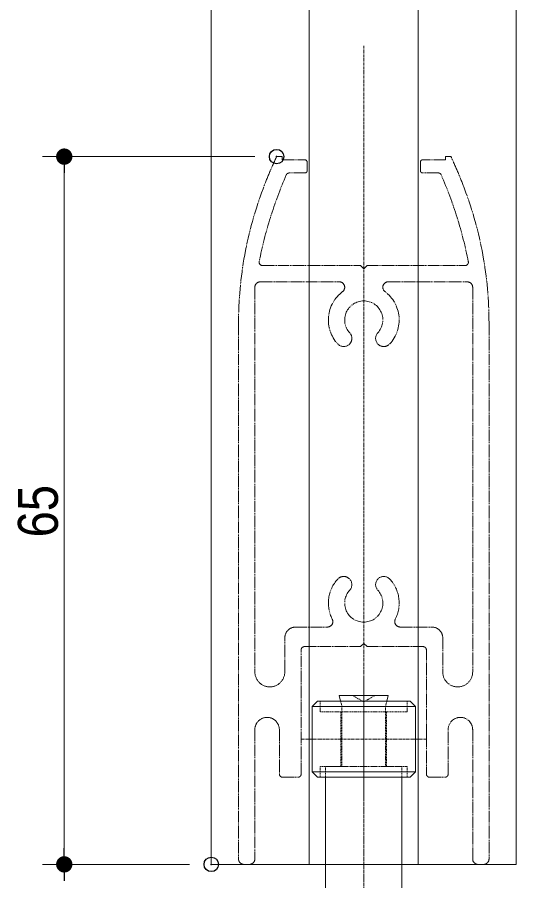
# Model space of a CAD drawing. Units: millimetres, scale not verified. Extents: x -4547 to 4547, y -2284 to 2284.
# Drawn here: x 246 to 596, y -1610 to -1015 of the extents above; entities that cross this region are included whole.
import ezdxf
from ezdxf.enums import TextEntityAlignment as Align

# ---------------------------------------------------------------- set-up
doc = ezdxf.new("R2010")
doc.units = ezdxf.units.MM
doc.header["$LTSCALE"] = 20
doc.header["$PDMODE"] = 32
doc.header["$PDSIZE"] = 10
for name, pattern in [('USER1', [10.5, 8, -0.5, 0.5, -0.5, 0.5, -0.5]), ('USER2', [2.91, 1.76, -0.4, 0.35, -0.4]), ('USER3', [1.11, 0.71, -0.4])]:
    doc.linetypes.add(name, pattern=pattern)
for name, color, linetype, lineweight in [('0-1_3一般', 7, 'Continuous', 15), ('0-3_0', 7, 'Continuous', 25), ('0-5_2寸法-1', 7, 'Continuous', 15)]:
    doc.layers.add(name, color=color, linetype=linetype, lineweight=lineweight)
doc.layers.add('0-4_Defpoints', color=7, linetype='Continuous')
doc.styles.add('ＭＳ Ｐゴシック', font='')
doc.styles.get('ＭＳ Ｐゴシック').set_extended_font_data('MS PGothic')

# ---------------------------------------------------------------- blocks, each defined once
blk = doc.blocks.new('グループ-49')
at = {"layer": '0-1_3一般', "linetype": 'USER2'}
blk.add_line((36497.6, -20697.1), (36497.6, -33143.2), dxfattribs=at)
at = {"layer": '0-1_3一般', "linetype": 'USER1'}
for p, q in [((37622.6, -22221.3), (37622.6, -22266.3)), ((37697.6, -22221.3), (37622.6, -22221.3)), ((35717.6, -22296.3), (35717.6, -22416.3)), ((37277.6, -22296.3), (37277.6, -22416.3)), ((37622.6, -22266.3), (37307.6, -22266.3)), ((35687.6, -22446.3), (35471.5, -22446.3)), ((37523.6, -22446.3), (37307.6, -22446.3)), ((35101.7, -23721.3), (36452.6, -23721.3)), ((36452.6, -23721.3), (36497.6, -23766.3)), ((36497.6, -23766.3), (36542.6, -23721.3)), ((36542.6, -23721.3), (37893.4, -23721.3)), ((34997.6, -24021.3), (34997.6, -29320)), ((35072.6, -23946.3), (36160.1, -23946.3)), ((36835.1, -23946.3), (37922.6, -23946.3)), ((37997.6, -24021.3), (37997.6, -29320)), ((34772.6, -24516), (34772.6, -31896.3)), ((38222.6, -24516), (38222.6, -31896.3)), ((35560.1, -28701.3), (35996.2, -28701.3)), ((36998.9, -28701.3), (37435.1, -28701.3)), ((35410.1, -29320), (35410.1, -28851.3)), ((37585.1, -28851.3), (37585.1, -29320)), ((35635.1, -30726.3), (35635.1, -29016.3)), ((35680.1, -28971.3), (36452.6, -28971.3)), ((36497.6, -28926.3), (36452.6, -28971.3)), ((36542.6, -28971.3), (36497.6, -28926.3)), ((36542.6, -28971.3), (37315.1, -28971.3)), ((37360.1, -30201.3), (37360.1, -29016.3)), ((34997.6, -30115), (34997.6, -31896.3)), ((35335.1, -30115), (35335.1, -30726.3)), ((37360.1, -30201.3), (37360.1, -30726.3)), ((37660.1, -30726.3), (37660.1, -30115)), ((37997.6, -30115), (37997.6, -30816.3)), ((35380.1, -30771.3), (35590.1, -30771.3)), ((37405.1, -30771.3), (37615.1, -30771.3)), ((37997.6, -31896.3), (37997.6, -30816.3)), ((34847.6, -31971.3), (34922.6, -31971.3)), ((38147.6, -31971.3), (38072.6, -31971.3))]:
    blk.add_line(p, q, dxfattribs=at)
blk.add_lwpolyline([(35297.6, -22221.3), (35372.6, -22221.3), (35372.6, -22266.3), (35687.6, -22266.3)], dxfattribs=at)
for centre, radius, start, end in [((40724.3, -24780.6), 6000, 154.7505, 157.04363), ((32270.8, -24780.6), 6000, 22.95637, 25.2495), ((35687.6, -22296.3), 30, 45, 90), ((35687.6, -22296.3), 30, 0, 45), ((37307.6, -22296.3), 30, 135, 180), ((37307.6, -22296.3), 30, 90, 135), ((40724.3, -24780.6), 6000, 157.04363, 159.33677), ((40724.3, -24780.6), 5775, 156.45056, 162.66909), ((35471.5, -22491.3), 45, 123.22528, 156.45056), ((35471.5, -22491.3), 45, 90, 123.22528), ((35687.6, -22416.3), 30, 270, 315), ((35687.6, -22416.3), 30, 315, 0), ((37307.6, -22416.3), 30, 180, 225), ((37307.6, -22416.3), 30, 225, 270), ((37523.6, -22491.3), 45, 56.77472, 90), ((37523.6, -22491.3), 45, 23.54944, 56.77472), ((32270.8, -24780.6), 5775, 17.33091, 23.54944), ((32270.8, -24780.6), 6000, 20.66323, 22.95637), ((40022.6, -24516), 5250, 159.33677, 169.66839), ((32972.6, -24516), 5250, 10.33161, 20.66323), ((40724.3, -24780.6), 5775, 162.66909, 168.88762), ((32270.8, -24780.6), 5775, 11.11238, 17.33091), ((40022.6, -24516), 5250, 169.66839, 180), ((35101.7, -23676.3), 45, 168.88762, 219.44381), ((37893.4, -23676.3), 45, 320.55619, 11.11238), ((32972.6, -24516), 5250, 0, 10.33161), ((35101.7, -23676.3), 45, 219.44381, 270), ((37893.4, -23676.3), 45, 270, 320.55619), ((35072.6, -24021.3), 75, 135, 180), ((35072.6, -24021.3), 75, 90, 135), ((36160.1, -24021.3), 75, 18.43495, 90), ((36160.1, -24021.3), 75, 306.8699, 18.43495), ((36835.1, -24021.3), 75, 161.56505, 233.1301), ((36835.1, -24021.3), 75, 90, 161.56505), ((37922.6, -24021.3), 75, 45, 90), ((37922.6, -24021.3), 75, 0, 45), ((36497.6, -24471.3), 487.5, 126.8699, 174.70615), ((36497.6, -24471.3), 487.5, 5.29385, 53.1301), ((36497.6, -24471.3), 262.5, 90, 156.2712), ((36497.6, -24471.3), 262.5, 23.7288, 90), ((36497.6, -24471.3), 262.5, 156.2712, 222.5424), ((36497.6, -24471.3), 262.5, 317.4576, 23.7288), ((36497.6, -24471.3), 487.5, 174.70615, 222.5424), ((36497.6, -24471.3), 487.5, 317.4576, 5.29385), ((36221.3, -24724.8), 112.5, 312.5424, 42.5424), ((36773.8, -24724.8), 112.5, 137.4576, 227.4576), ((36221.3, -24724.8), 112.5, 222.5424, 312.5424), ((36773.8, -24724.8), 112.5, 227.4576, 317.4576), ((36497.6, -28371.3), 487.5, 137.4576, 172.20768), ((36221.3, -28117.7), 112.5, 47.4576, 137.4576), ((36221.3, -28117.7), 112.5, 317.4576, 47.4576), ((36773.8, -28117.7), 112.5, 132.5424, 222.5424), ((36773.8, -28117.7), 112.5, 42.5424, 132.5424), ((36497.6, -28371.3), 487.5, 7.79232, 42.5424), ((36497.6, -28371.3), 487.5, 172.20768, 206.95775), ((36497.6, -28371.3), 262.5, 137.4576, 203.7288), ((36497.6, -28371.3), 262.5, 336.2712, 42.5424), ((36497.6, -28371.3), 487.5, 333.04225, 7.79232), ((36497.6, -28371.3), 262.5, 203.7288, 270), ((36497.6, -28371.3), 262.5, 270, 336.2712), ((35996.2, -28626.3), 75, 270, 328.47887), ((35996.2, -28626.3), 75, 328.47887, 26.95775), ((36998.9, -28626.3), 75, 153.04225, 211.52113), ((36998.9, -28626.3), 75, 211.52113, 270), ((35560.1, -28851.3), 150, 135, 180), ((35560.1, -28851.3), 150, 90, 135), ((37435.1, -28851.3), 150, 45, 90), ((37435.1, -28851.3), 150, 0, 45), ((35680.1, -29016.3), 45, 135, 180), ((35680.1, -29016.3), 45, 90, 135), ((37315.1, -29016.3), 45, 45, 90), ((37315.1, -29016.3), 45, 0, 45), ((35203.8, -29320), 206.2, 180, 225), ((35203.8, -29320), 206.2, 315, 0), ((37791.3, -29320), 206.2, 180, 270), ((37791.3, -29320), 206.2, 270, 0), ((35203.8, -29320), 206.2, 225, 270), ((35203.8, -29320), 206.2, 270, 315), ((35166.3, -30115), 168.8, 90, 135), ((35166.3, -30115), 168.8, 45, 90), ((37828.8, -30115), 168.8, 90, 180), ((37828.8, -30115), 168.8, 0, 90), ((35166.3, -30115), 168.8, 135, 180), ((35166.3, -30115), 168.8, 0, 45), ((35380.1, -30726.3), 45, 180, 225), ((35380.1, -30726.3), 45, 225, 270), ((35590.1, -30726.3), 45, 270, 315), ((35590.1, -30726.3), 45, 315, 0), ((37405.1, -30726.3), 45, 180, 225), ((37405.1, -30726.3), 45, 225, 270), ((37615.1, -30726.3), 45, 270, 315), ((37615.1, -30726.3), 45, 315, 0), ((34847.6, -31896.3), 75, 180, 225), ((34847.6, -31896.3), 75, 225, 270), ((34922.6, -31896.3), 75, 270, 315), ((34922.6, -31896.3), 75, 315, 0), ((38072.6, -31896.3), 75, 180, 225), ((38072.6, -31896.3), 75, 225, 270), ((38147.6, -31896.3), 75, 270, 315), ((38147.6, -31896.3), 75, 315, 0)]:
    blk.add_arc(centre, radius, start, end, dxfattribs=at)
blk = doc.blocks.new('グループ-56')
at = {"layer": '0-1_3一般'}
for p, q in [((40322.6, -25221.3), (40322.6, -27816.3)), ((45272.5, -25221.3), (45572.5, -25221.3)), ((45272.5, -27816.3), (45272.5, -25221.3)), ((45572.5, -25221.3), (45572.5, -27816.3)), ((40022.6, -26451.3), (40022.6, -25791.3)), ((40322.6, -25791.3), (40322.6, -26451.3)), ((45272.5, -26451.3), (45272.5, -25791.3)), ((45572.5, -25791.3), (45572.5, -26451.3)), ((40022.6, -28476.3), (40022.6, -27816.3)), ((40322.6, -27816.3), (40322.6, -28476.3)), ((45272.5, -28476.3), (45272.5, -27816.3)), ((45572.5, -27816.3), (45572.5, -28476.3)), ((40022.6, -32496.3), (40022.6, -28476.3)), ((40322.6, -28476.3), (40322.6, -32496.3)), ((45272.5, -32496.3), (45272.5, -28476.3)), ((45572.5, -28476.3), (45572.5, -32496.3)), ((35860.1, -29721.3), (35897.6, -29721.3)), ((35897.6, -29721.3), (37097.6, -29721.3)), ((36347.6, -29646.3), (36160.1, -29646.3)), ((36178.8, -29721.3), (36160.1, -29646.3)), ((36816.3, -29721.3), (36835.1, -29646.3)), ((37097.6, -29721.3), (37135.1, -29721.3)), ((37210.1, -29796.3), (37135.1, -29721.3)), ((41110, -29721.3), (41035, -29796.3)), ((41110, -29721.3), (41147.5, -29721.3)), ((41147.5, -29721.3), (42347.5, -29721.3)), ((41410, -29646.3), (41428.8, -29721.3)), ((42085, -29646.3), (41897.5, -29646.3)), ((42085, -29646.3), (42066.3, -29721.3)), ((42347.5, -29721.3), (42385, -29721.3)), ((35785.1, -30696.3), (35785.1, -29796.3)), ((37210.1, -29796.3), (37210.1, -30696.3)), ((41035, -30696.3), (41035, -29796.3)), ((42460, -29796.3), (42460, -30696.3)), ((35785.1, -30696.3), (37210.1, -30696.3)), ((35785.1, -30696.3), (35860.1, -30771.3)), ((35897.6, -30771.3), (35860.1, -30771.3)), ((37097.6, -30771.3), (35897.6, -30771.3)), ((35972.6, -30771.3), (35972.6, -32571.3)), ((37022.6, -30771.3), (37022.6, -32571.3)), ((37135.1, -30771.3), (37097.6, -30771.3)), ((37210.1, -30696.3), (37135.1, -30771.3)), ((41110, -30771.3), (41035, -30696.3)), ((41035, -30696.3), (42460, -30696.3)), ((41147.5, -30771.3), (41110, -30771.3)), ((42347.5, -30771.3), (41147.5, -30771.3)), ((41222.5, -32571.3), (41222.5, -30771.3)), ((42272.5, -32571.3), (42272.5, -30771.3)), ((42385, -30771.3), (42347.5, -30771.3)), ((42385, -30771.3), (42460, -30696.3)), ((35522.6, -32571.3), (36122.6, -32571.3)), ((37022.6, -32571.3), (35972.6, -32571.3)), ((36122.6, -32571.3), (36872.6, -32571.3)), ((36872.6, -32571.3), (39947.6, -32571.3)), ((40772.5, -32871.3), (40772.5, -32571.3)), ((40772.5, -32571.3), (41372.5, -32571.3)), ((42272.5, -32571.3), (41222.5, -32571.3)), ((41372.5, -32571.3), (42122.5, -32571.3)), ((42122.5, -32571.3), (45197.5, -32571.3)), ((36122.6, -32871.3), (36085.1, -33021.3)), ((36872.6, -32871.3), (36122.6, -32871.3)), ((39947.6, -32871.3), (36872.6, -32871.3)), ((36910.1, -33021.3), (36872.6, -32871.3)), ((41372.5, -32871.3), (40772.5, -32871.3)), ((41372.5, -32871.3), (41335, -33021.3)), ((42122.5, -32871.3), (41372.5, -32871.3)), ((45197.5, -32871.3), (42122.5, -32871.3)), ((42160, -33021.3), (42122.5, -32871.3)), ((36085.1, -33021.3), (36910.1, -33021.3)), ((41335, -33021.3), (42160, -33021.3))]:
    blk.add_line(p, q, dxfattribs=at)
at = {"layer": '0-1_3一般', "linetype": 'USER3'}
for p, q in [((40322.6, -25791.3), (40022.6, -25791.3)), ((45572.5, -25791.3), (45272.5, -25791.3)), ((40322.6, -26451.3), (40022.6, -26451.3)), ((45572.5, -26451.3), (45272.5, -26451.3)), ((40322.6, -27816.3), (40022.6, -27816.3)), ((45572.5, -27816.3), (45272.5, -27816.3)), ((40322.6, -28476.3), (40022.6, -28476.3)), ((45572.5, -28476.3), (45272.5, -28476.3)), ((35897.6, -29871.3), (35897.6, -29721.3)), ((36197.6, -29796.3), (36178.8, -29721.3)), ((36497.6, -29732.9), (36347.6, -29646.3)), ((36647.6, -29646.3), (36497.6, -29732.9)), ((37097.6, -29871.3), (37097.6, -29721.3)), ((41147.5, -29721.3), (41147.5, -29871.3)), ((41747.5, -29732.9), (41597.5, -29646.3)), ((41897.5, -29646.3), (41747.5, -29732.9)), ((42066.3, -29721.3), (42047.5, -29796.3)), ((42347.5, -29721.3), (42347.5, -29871.3)), ((36197.6, -30621.3), (36197.6, -29796.3)), ((42047.5, -29796.3), (42047.5, -30621.3)), ((36182.6, -29871.3), (35897.6, -29871.3)), ((36182.6, -29871.3), (36182.6, -30621.3)), ((36812.6, -29871.3), (36182.6, -29871.3)), ((42062.5, -29871.3), (41432.5, -29871.3)), ((42062.5, -30621.3), (42062.5, -29871.3)), ((42347.5, -29871.3), (42062.5, -29871.3)), ((35897.6, -30621.3), (35897.6, -30771.3)), ((35972.6, -30621.3), (35972.6, -30771.3)), ((35972.6, -30621.3), (36197.6, -30621.3)), ((36197.6, -30621.3), (36797.6, -30621.3)), ((36797.6, -30621.3), (37022.6, -30621.3)), ((37022.6, -30621.3), (37022.6, -30771.3)), ((37097.6, -30621.3), (37097.6, -30771.3)), ((41147.5, -30771.3), (41147.5, -30621.3)), ((41222.5, -30621.3), (41447.5, -30621.3)), ((41222.5, -30771.3), (41222.5, -30621.3)), ((41447.5, -30621.3), (42047.5, -30621.3)), ((42047.5, -30621.3), (42272.5, -30621.3)), ((42272.5, -30771.3), (42272.5, -30621.3)), ((42347.5, -30771.3), (42347.5, -30621.3)), ((36122.6, -32871.3), (36122.6, -32571.3)), ((36122.6, -32571.3), (36122.6, -32871.3)), ((36872.6, -32871.3), (36872.6, -32571.3)), ((36872.6, -32871.3), (36872.6, -32571.3)), ((41372.5, -32871.3), (41372.5, -32571.3)), ((41372.5, -32571.3), (41372.5, -32871.3)), ((42122.5, -32871.3), (42122.5, -32571.3)), ((42122.5, -32871.3), (42122.5, -32571.3)), ((36497.6, -32891.4), (36272.6, -33021.3)), ((36722.6, -33021.3), (36497.6, -32891.4)), ((41747.5, -32891.4), (41522.5, -33021.3)), ((41972.5, -33021.3), (41747.5, -32891.4))]:
    blk.add_line(p, q, dxfattribs=at)
at = {"layer": '0-1_3一般', "linetype": 'USER2'}
for p, q in [((40322.6, -26121.3), (40022.6, -26121.3)), ((45572.5, -26121.3), (45272.5, -26121.3)), ((40322.6, -28146.3), (40022.6, -28146.3)), ((45572.5, -28146.3), (45272.5, -28146.3)), ((36497.6, -29421.3), (36497.6, -29732.9)), ((36497.6, -29496.3), (36497.6, -29571.3)), ((41747.5, -29732.9), (41747.5, -29421.3)), ((41747.5, -29571.3), (41747.5, -29496.3)), ((36497.6, -29571.3), (36497.6, -30921.3)), ((36497.6, -29571.3), (36497.6, -30921.3)), ((41747.5, -30921.3), (41747.5, -29571.3)), ((41747.5, -30921.3), (41747.5, -29571.3)), ((36497.6, -29732.9), (36497.6, -33321.3)), ((41747.5, -33321.3), (41747.5, -29732.9)), ((37360.1, -30246.3), (35635.1, -30246.3)), ((42610, -30246.3), (40885, -30246.3)), ((36497.6, -30921.3), (36497.6, -30996.3)), ((41747.5, -30996.3), (41747.5, -30921.3)), ((36497.6, -32871.3), (36497.6, -32571.3)), ((41747.5, -32871.3), (41747.5, -32571.3))]:
    blk.add_line(p, q, dxfattribs=at)
at = {"layer": '0-1_3一般'}
for points in [[(40022.6, -27816.3), (40022.6, -25221.3), (40322.6, -25221.3)], [(37210.1, -29796.3), (35785.1, -29796.3), (35860.1, -29721.3)], [(36835.1, -29646.3), (36647.6, -29646.3), (36347.6, -29646.3)], [(42385, -29721.3), (42460, -29796.3), (41035, -29796.3)], [(41897.5, -29646.3), (41597.5, -29646.3), (41410, -29646.3)], [(36122.6, -32871.3), (35522.6, -32871.3), (35522.6, -32571.3)]]:
    blk.add_lwpolyline(points, dxfattribs=at)
at = {"layer": '0-1_3一般', "linetype": 'USER3'}
for points in [[(36797.6, -30621.3), (36797.6, -29796.3), (36816.3, -29721.3)], [(41428.8, -29721.3), (41447.5, -29796.3), (41447.5, -30621.3)], [(37097.6, -29871.3), (36812.6, -29871.3), (36812.6, -30621.3)], [(41432.5, -30621.3), (41432.5, -29871.3), (41147.5, -29871.3)], [(37097.6, -30621.3), (36812.6, -30621.3), (36182.6, -30621.3), (35897.6, -30621.3)], [(42347.5, -30621.3), (42062.5, -30621.3), (41432.5, -30621.3), (41147.5, -30621.3)]]:
    blk.add_lwpolyline(points, dxfattribs=at)
at = {"layer": '0-1_3一般'}
for centre, radius, start, end in [((39947.6, -32496.3), 75, 270, 315), ((39947.6, -32496.3), 75, 315, 0), ((39947.6, -32496.3), 375, 315, 0), ((45197.5, -32496.3), 75, 270, 315), ((45197.5, -32496.3), 75, 315, 0), ((45197.5, -32496.3), 375, 315, 0), ((39947.6, -32496.3), 375, 270, 315), ((45197.5, -32496.3), 375, 270, 315)]:
    blk.add_arc(centre, radius, start, end, dxfattribs=at)
blk = doc.blocks.new('グループ-57')
at = {"layer": '0-1_3一般'}
for p, q in [((34397.6, -31971.3), (34397.6, 7044)), ((35747.6, -31971.3), (35747.6, 7044)), ((37247.6, 7044), (37247.6, -31971.3)), ((38597.6, 7044), (38597.6, -31971.3)), ((38597.6, -31971.3), (37247.6, -31971.3))]:
    blk.add_line(p, q, dxfattribs=at)
blk.add_lwpolyline([(37247.6, -31971.3), (35747.6, -31971.3), (34397.6, -31971.3)], dxfattribs=at)
blk = doc.blocks.new('グループ-64')
at = {"layer": '0-1_3一般'}
for name in ['グループ-49', 'グループ-57', 'グループ-56']:
    blk.add_blockref(name, (0, 0), dxfattribs=at)
blk = doc.blocks.new('_Dot')
at = {"layer": '0-3_0'}
blk.add_line((-10, 0), (-20, 0), dxfattribs=at)
for points in [[(0, 0), (-10, 0), (-9.92, 1.25)], [(0, 0), (-9.92, -1.25), (-10, 0)], [(0, 0), (-9.92, 1.25), (-9.69, 2.49)], [(0, 0), (-9.69, -2.49), (-9.92, -1.25)], [(0, 0), (-9.69, 2.49), (-9.3, 3.68)], [(0, 0), (-9.3, -3.68), (-9.69, -2.49)], [(0, 0), (-9.3, 3.68), (-8.76, 4.82)], [(0, 0), (-8.76, -4.82), (-9.3, -3.68)], [(0, 0), (-8.76, 4.82), (-8.09, 5.88)], [(0, 0), (-8.09, -5.88), (-8.76, -4.82)], [(0, 0), (-8.09, 5.88), (-7.29, 6.85)], [(0, 0), (-7.29, -6.85), (-8.09, -5.88)], [(0, 0), (-7.29, 6.85), (-6.37, 7.71)], [(0, 0), (-6.37, -7.71), (-7.29, -6.85)], [(0, 0), (-6.37, 7.71), (-5.36, 8.44)], [(0, 0), (-5.36, -8.44), (-6.37, -7.71)], [(0, 0), (-5.36, 8.44), (-4.26, 9.05)], [(0, 0), (-4.26, -9.05), (-5.36, -8.44)], [(0, 0), (-4.26, 9.05), (-3.09, 9.51)], [(0, 0), (-3.09, -9.51), (-4.26, -9.05)], [(0, 0), (-3.09, 9.51), (-1.87, 9.82)], [(0, 0), (-1.87, -9.82), (-3.09, -9.51)], [(0, 0), (-1.87, 9.82), (-0.63, 9.98)], [(0, 0), (-0.63, -9.98), (-1.87, -9.82)], [(0, 0), (-0.63, 9.98), (0.63, 9.98)], [(0, 0), (0.63, -9.98), (-0.63, -9.98)], [(0, 0), (0.63, 9.98), (1.87, 9.82)], [(0, 0), (1.87, 9.82), (3.09, 9.51)], [(0, 0), (3.09, 9.51), (4.26, 9.05)], [(0, 0), (4.26, 9.05), (5.36, 8.44)], [(0, 0), (5.36, 8.44), (6.37, 7.71)], [(0, 0), (6.37, 7.71), (7.29, 6.85)], [(0, 0), (7.29, 6.85), (8.09, 5.88)], [(0, 0), (8.09, 5.88), (8.76, 4.82)], [(0, 0), (8.76, 4.82), (9.3, 3.68)], [(0, 0), (9.3, 3.68), (9.69, 2.49)], [(0, 0), (9.69, 2.49), (9.92, 1.25)], [(0, 0), (9.92, 1.25), (10, 0)], [(0, 0), (1.87, -9.82), (0.63, -9.98)], [(0, 0), (3.09, -9.51), (1.87, -9.82)], [(0, 0), (4.26, -9.05), (3.09, -9.51)], [(0, 0), (5.36, -8.44), (4.26, -9.05)], [(0, 0), (6.37, -7.71), (5.36, -8.44)], [(0, 0), (7.29, -6.85), (6.37, -7.71)], [(0, 0), (8.09, -5.88), (7.29, -6.85)], [(0, 0), (8.76, -4.82), (8.09, -5.88)], [(0, 0), (9.3, -3.68), (8.76, -4.82)], [(0, 0), (9.69, -2.49), (9.3, -3.68)], [(0, 0), (9.92, -1.25), (9.69, -2.49)], [(0, 0), (10, 0), (9.92, -1.25)]]:
    blk.add_solid(points, dxfattribs=at)

msp = doc.modelspace()

# ---------------------------------------------------------------- linework, layer by layer
at = {"layer": '0-4_Defpoints'}
for p in [(278, -1111.06), (424.25, -1111.06), (278, -1598.56), (379.25, -1598.56)]:
    msp.add_point(p, dxfattribs=at)
at = {"layer": '0-5_2寸法-1'}
for p, q in [((409.25, -1111.06), (263, -1111.06)), ((278, -1587.31), (278, -1122.32)), ((364.25, -1598.56), (263, -1598.56)), ((364.25, -1598.56), (263, -1598.56))]:
    msp.add_line(p, q, dxfattribs=at)

# ---------------------------------------------------------------- block references
at = {"layer": '0-1_3一般', "xscale": 0.05, "yscale": 0.05}
msp.add_blockref('グループ-64', (-1340.62, 0), dxfattribs=at)
at = {"layer": '0-5_2寸法-1', "xscale": 0.5627563, "yscale": 0.5627563}
for p, rotation in [((278, -1111.06), 90), ((278, -1598.56), 270), ((278, -1598.56), 90)]:
    msp.add_blockref('_Dot', p, dxfattribs=dict(at, rotation=rotation))

# ---------------------------------------------------------------- texts
at = {"layer": '0-5_2寸法-1', "style": 'ＭＳ Ｐゴシック', "width": 0.9}
msp.add_text('65', height=27.57, rotation=90, dxfattribs=at).set_placement((281.89, -1373.33), align=Align.BOTTOM_LEFT)

doc.saveas('drawing.dxf')
